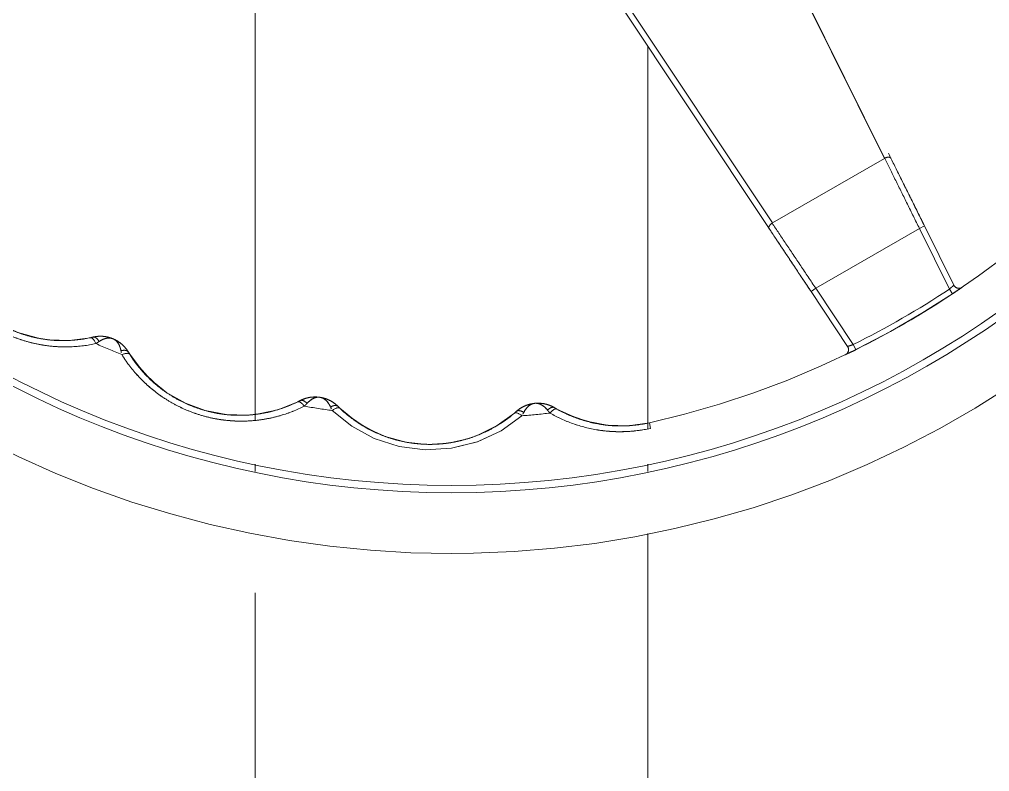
# Model space of a CAD drawing. Extents: x -181672 to 290600, y -29000 to 395522.
# Drawn here: x 1804.1 to 1923.5, y 37462 to 37554.6 of the extents above; entities that cross this region are included whole.
import ezdxf

# ---------------------------------------------------------------- set-up
doc = ezdxf.new("R2010")
doc.units = 0
doc.header["$LTSCALE"] = 10
doc.linetypes.add('XFM7Q20PCW-200K$0$ACAD_ISO03W100', pattern=[30, 12, -18])
doc.layers.add('XFM7Q20PCW-200K$0$PCW EQ (FUTURE)', color=252, linetype='XFM7Q20PCW-200K$0$ACAD_ISO03W100', lineweight=9)

# ---------------------------------------------------------------- blocks, each defined once
blk = doc.blocks.new('XFM7Q20PCW-200K$0$漢唐美光 8NHV4A-10FDA-NC150-M - 漢唐美光 8NHV4A-10FDA-NC150-M-V1107-CUB_L40')
for p, q in [((-441.48, -31.75), (-434.19, -28.13)), ((-433.13, -28.29), (-433.71, -28.68)), ((-433.71, -28.68), (-441.17, -32.37)), ((-441.48, -31.75), (-441.17, -32.37)), ((-433.8, -45.13), (-441.17, -32.37)), ((-449.82, -36.65), (-491.77, -57.46)), ((-491.75, -57.49), (-449.8, -36.68)), ((-441.85, -50.46), (-449.8, -36.68)), ((-426.87, -40.52), (-433.8, -45.13)), ((-426.87, -40.52), (-426.25, -40.21)), ((-433.41, -45.71), (-426.64, -41.21)), ((-433.8, -45.13), (-433.41, -45.71)), ((-441.85, -50.46), (-480.85, -76.38)), ((-441.17, -50.87), (-480.73, -77.17)), ((-417.24, -65.6), (-416.56, -65.45)), ((-416.56, -65.45), (-417.24, -65.6)), ((-463.62, -65.79), (-416.52, -65.79)), ((-412.17, -65.79), (-411.25, -65.79)), ((-403.63, -65.79), (-276.3, -65.79)), ((-418.94, -76.99), (-419.1, -77.26)), ((-418.94, -76.99), (-419.1, -77.26)), ((-419.62, -78.7), (-419.64, -79.69)), ((-418.65, -81.97), (-418.44, -82.2)), ((-418.1, -81.29), (-416.27, -83.85)), ((-416.27, -83.85), (-414.97, -86.6)), ((-415.79, -86.53), (-415.33, -87.79)), ((-414.91, -86.77), (-414.1, -89.94)), ((-416.16, -99.52), (-415.62, -98.27)), ((-419.04, -103.69), (-419.26, -103.91)), ((-419.04, -103.69), (-419.26, -103.91)), ((-420.41, -107.11), (-420.38, -106.13)), ((-420.11, -105.18), (-420.38, -106.13)), ((-419.97, -108.58), (-419.83, -108.86)), ((-417.54, -114.09), (-502.15, -114.09)), ((-418.33, -113.7), (-418.19, -115.04)), ((-411.25, -114.09), (-412.17, -114.09)), ((-276.3, -114.09), (-403.63, -114.09)), ((-421.86, -126.2), (-421.05, -125.13)), ((-425.68, -129.54), (-425.95, -129.7)), ((-427.09, -130.72), (-427.58, -131.58)), ((-427.85, -132.53), (-427.58, -131.58)), ((-427.79, -134.06), (-427.72, -134.36)), ((-427.79, -134.06), (-427.72, -134.36)), ((-427.45, -139.43), (-427.65, -140.76))]:
    blk.add_line(p, q)
at = {"flags": 128}
for points in [[(-651.15, -89.94), (-651.05, -84.94), (-650.75, -79.95), (-650.25, -74.98), (-649.55, -70.03), (-648.66, -65.11), (-647.57, -60.23), (-646.28, -55.4), (-644.8, -50.62), (-643.14, -45.91), (-641.28, -41.27), (-639.24, -36.7), (-637.02, -32.22), (-634.63, -27.83), (-632.06, -23.55), (-629.32, -19.36), (-626.41, -15.29), (-623.35, -11.34), (-620.12, -7.52), (-616.75, -3.83), (-613.24, -0.27), (-609.58, 3.14), (-605.79, 6.4), (-601.88, 9.51), (-597.84, 12.46), (-593.69, 15.24), (-589.43, 17.86), (-585.07, 20.3), (-580.61, 22.57), (-576.07, 24.66), (-571.44, 26.56), (-566.75, 28.28), (-561.99, 29.81), (-557.17, 31.15), (-552.3, 32.29), (-547.39, 33.24), (-542.45, 33.99), (-537.48, 34.54), (-532.5, 34.9), (-527.5, 35.05), (-522.5, 35), (-517.51, 34.76), (-512.53, 34.31), (-507.57, 33.67), (-502.64, 32.83), (-497.75, 31.79), (-492.9, 30.55), (-488.11, 29.13), (-483.38, 27.51), (-478.72, 25.71), (-474.13, 23.72), (-469.63, 21.55), (-465.21, 19.2), (-460.9, 16.67), (-456.69, 13.98), (-452.59, 11.12), (-448.6, 8.1), (-444.75, 4.92), (-441.02, 1.59), (-437.42, -1.89), (-433.97, -5.51), (-430.67, -9.26), (-427.52, -13.15), (-424.53, -17.15), (-421.7, -21.27), (-419.04, -25.51), (-416.55, -29.84), (-414.23, -34.27), (-412.09, -38.79), (-410.14, -43.39), (-408.37, -48.07), (-406.79, -52.81), (-405.4, -57.62), (-404.21, -62.47), (-403.2, -67.37), (-402.4, -72.3), (-401.79, -77.27), (-401.39, -82.25), (-401.18, -87.24), (-401.15, -89.94)], [(-417.24, -65.6), (-418.3, -61.26), (-419.53, -56.97), (-420.94, -52.74), (-422.51, -48.56), (-424.25, -44.45), (-426.15, -40.41), (-428.21, -36.45), (-430.43, -32.58), (-432.8, -28.79), (-435.32, -25.11), (-437.98, -21.53), (-440.79, -18.06), (-443.73, -14.7), (-446.81, -11.47), (-450.01, -8.36), (-450.61, -7.8)], [(-433.92, -27.11), (-433.86, -27.23), (-433.82, -27.36), (-433.8, -27.49), (-433.81, -27.63), (-433.85, -27.76), (-433.91, -27.89), (-433.98, -27.97), (-434.08, -28.07)], [(-433.13, -28.29), (-430.74, -32.06), (-428.5, -35.92), (-426.42, -39.87), (-426.25, -40.21)], [(-426.64, -41.21), (-426.52, -41.15), (-426.39, -41.11), (-426.25, -41.09), (-426.11, -41.11), (-425.98, -41.15), (-425.86, -41.21), (-425.78, -41.27), (-425.68, -41.38), (-425.62, -41.49)], [(-417.24, -65.6), (-416.88, -68.16), (-416.94, -70.78), (-417.43, -73.33), (-418.31, -75.76), (-418.94, -76.99)], [(-417.24, -65.6), (-416.88, -68.21), (-416.95, -70.81), (-417.16, -72.22)], [(-418.94, -76.99), (-417.84, -74.61), (-417.16, -72.22)], [(-418.44, -82.2), (-416.9, -84.33), (-415.79, -86.53)], [(-414.1, -89.94), (-414.91, -86.76), (-416.27, -83.85), (-418.1, -81.29)], [(-415.33, -87.79), (-414.75, -90.37), (-414.59, -92.99), (-414.87, -95.56), (-415.56, -98.1), (-416.64, -100.44), (-418.09, -102.6), (-419.04, -103.69)], [(-401.15, -89.94), (-401.25, -94.94), (-401.55, -99.93), (-402.05, -104.91), (-402.75, -109.86), (-403.64, -114.78), (-404.73, -119.66), (-406.02, -124.49), (-407.49, -129.26), (-409.16, -133.98), (-411.02, -138.62), (-413.06, -143.19), (-415.27, -147.67), (-417.67, -152.05), (-420.24, -156.34), (-422.98, -160.52), (-425.89, -164.59), (-428.95, -168.54), (-432.17, -172.37), (-435.54, -176.06), (-439.06, -179.61), (-442.72, -183.02), (-446.51, -186.29), (-450.42, -189.39), (-454.46, -192.34), (-458.61, -195.13), (-462.87, -197.74), (-467.23, -200.19), (-471.69, -202.46), (-476.23, -204.54), (-480.85, -206.45), (-485.55, -208.17), (-490.31, -209.7), (-495.13, -211.03), (-499.99, -212.18), (-504.9, -213.12), (-509.85, -213.88), (-514.82, -214.43), (-519.8, -214.78), (-524.8, -214.94), (-529.8, -214.89), (-534.79, -214.64), (-539.77, -214.2), (-544.73, -213.55), (-549.66, -212.71), (-554.55, -211.67), (-559.39, -210.44), (-564.19, -209.02), (-568.92, -207.4), (-573.58, -205.6), (-578.17, -203.61), (-582.67, -201.43), (-587.08, -199.09), (-591.4, -196.56), (-595.61, -193.87), (-599.71, -191.01), (-603.69, -187.98), (-607.55, -184.8), (-611.28, -181.47), (-614.87, -177.99), (-618.32, -174.38), (-621.63, -170.62), (-624.78, -166.74), (-627.77, -162.73), (-630.6, -158.61), (-633.26, -154.38), (-635.75, -150.05), (-638.07, -145.62), (-640.2, -141.1), (-642.16, -136.49), (-643.93, -131.82), (-645.51, -127.07), (-646.9, -122.27), (-648.09, -117.42), (-649.09, -112.52), (-649.9, -107.58), (-650.5, -102.62), (-650.91, -97.64), (-651.12, -92.64), (-651.15, -89.94)], [(-418.76, -104.62), (-416.82, -102.22), (-415.31, -99.45), (-414.32, -96.4), (-413.9, -93.18), (-414.1, -89.94)], [(-419.04, -103.69), (-417.38, -101.64), (-416.16, -99.52)], [(-419.83, -108.86), (-418.86, -111.3), (-418.33, -113.7)], [(-418.19, -115.04), (-418.26, -117.69), (-418.75, -120.27), (-419.65, -122.69), (-420.94, -124.98), (-422.56, -126.99), (-424.5, -128.72), (-425.68, -129.54)], [(-425.68, -129.54), (-423.58, -127.97), (-421.86, -126.2)], [(-427.72, -134.36), (-427.38, -136.97), (-427.45, -139.43)], [(-427.65, -140.76), (-428.36, -143.31), (-429.47, -145.69), (-430.93, -147.82), (-432.75, -149.72), (-434.81, -151.27), (-437.12, -152.47), (-438.47, -152.98)]]:
    blk.add_lwpolyline(points, dxfattribs=at)
blk.add_circle((-526.15, -89.94), 379.98)
for centre, radius, start, end in [((-526.15, -89.94), 117.51, 0, 180), ((-526.15, -89.94), 116.61, 0, 180), ((-434.5, -27.51), 0.7, 296.3873, 34.2654), ((-526.15, -89.94), 111.6, 26.4637, 33.5363), ((-526.15, -89.94), 110.9, 26.4637, 33.5363), ((-426.25, -41.79), 0.7, 25.7341, 123.6127), ((-526.15, -89.94), 108.39, 4.5796, 6.4204), ((-526.15, -89.94), 117.51, 180, 0), ((-526.15, -89.94), 116.61, 180, 0), ((-526.15, -89.94), 108.39, 350.3796, 352.2204), ((-526.15, -89.94), 108.39, 336.1796, 338.0204)]:
    blk.add_arc(centre, radius, start, end)
for centre, major_axis, ratio, start_param, end_param in [((-449.51, -36.52), (-0.311, 0.627), 0.481025, 0, 1.601158), ((-441.56, -50.29), (-0.388, 0.583), 0.481025, 1.540435, 3.141593), ((-417.64, -77.73), (-1.3, 0.74), 0.34988, 0, 1.122252), ((-417.3, -81.22), (1.14, 0.98), 0.34988, 2.01934, 3.141593), ((-417.96, -104.72), (-1.08, 1.04), 0.34988, 0, 1.122252), ((-418.49, -108.19), (1.34, 0.67), 0.34988, 2.01934, 3.141593), ((-424.89, -130.81), (-0.79, 1.27), 0.34988, 0, 1.122252), ((-426.25, -134.04), (1.47, 0.32), 0.34988, 2.01934, 3.141593)]:
    blk.add_ellipse(centre, major_axis=major_axis, ratio=ratio, start_param=start_param, end_param=end_param)
for points, knots in [([(-433.13, -28.29), (-433.27, -28.08), (-433.47, -27.78), (-433.69, -27.45), (-433.86, -27.2), (-433.92, -27.11), (-433.92, -27.11)], [-1, -1, -1, -1, -0.666667, -0.5, -0.333333, 0, 0, 0, 0]), ([(-441.17, -32.37), (-442.17, -32.87), (-444.18, -33.86), (-447.1, -35.3), (-448.93, -36.21), (-449.8, -36.64)], [-1, -1, -1, -1, -0.6666667, -0.3333333, -0.0025822, -0.0025822, -0.0025822, -0.0025822]), ([(-426.25, -40.21), (-426.13, -40.44), (-425.97, -40.76), (-425.8, -41.12), (-425.67, -41.39), (-425.62, -41.49), (-425.62, -41.49)], [-1, -1, -1, -1, -0.666667, -0.5, -0.333333, 0, 0, 0, 0]), ([(-417.24, -65.6), (-417.02, -66.6), (-416.83, -68.1), (-416.86, -70.1), (-417.08, -72.08), (-417.69, -74.45), (-418.48, -76.18), (-418.94, -76.99)], [-1, -1, -1, -1, -0.75, -0.625, -0.5, -0.25, 0, 0, 0, 0]), ([(-418.44, -77.82), (-417.93, -76.94), (-417.06, -75.04), (-416.39, -72.47), (-416.15, -70.32), (-416.12, -68.15), (-416.32, -66.53), (-416.56, -65.45)], [-1, -1, -1, -1, -0.75, -0.5, -0.375, -0.25, 0, 0, 0, 0]), ([(-419.04, -103.69), (-418.4, -103.02), (-417.5, -101.9), (-416.5, -100.23), (-415.86, -98.91), (-415.34, -97.52), (-414.94, -96.06), (-414.69, -94.57), (-414.57, -93.06), (-414.6, -91.55), (-414.77, -90.04), (-415.08, -88.57), (-415.97, -85.72), (-417.23, -83.62), (-418.44, -82.2)], [-1, -1, -1, -1, -0.875, -0.8125, -0.75, -0.6875, -0.625, -0.5625, -0.5, -0.4375, -0.375, -0.3125, -0.25, 0, 0, 0, 0]), ([(-418.44, -82.2), (-417.84, -82.91), (-417, -84.07), (-416.09, -85.79), (-415.53, -87.15), (-415.09, -88.57), (-414.78, -90.04), (-414.6, -91.55), (-414.57, -93.06), (-414.69, -94.57), (-414.94, -96.06), (-415.33, -97.51), (-416.38, -100.31), (-417.75, -102.34), (-419.04, -103.69)], [-1, -1, -1, -1, -0.875, -0.8125, -0.75, -0.6875, -0.625, -0.5625, -0.5, -0.4375, -0.375, -0.3125, -0.25, 0, 0, 0, 0]), ([(-425.64, -130.51), (-424.77, -129.97), (-423.1, -128.72), (-421.29, -126.77), (-420.06, -125), (-419.26, -123.58), (-418.6, -122.08), (-418.07, -120.53), (-417.71, -118.93), (-417.49, -117.3), (-417.42, -115.67), (-417.51, -114.06), (-417.75, -112.48), (-418.25, -110.42), (-418.83, -108.97), (-419.28, -108.06)], [-1, -1, -1, -1, -0.875, -0.75, -0.6875, -0.625, -0.5625, -0.5, -0.4375, -0.375, -0.3125, -0.25, -0.1875, -0.125, 0, 0, 0, 0]), ([(-425.68, -129.54), (-424.9, -129.05), (-423.75, -128.19), (-422.37, -126.82), (-421.43, -125.69), (-420.58, -124.47), (-419.84, -123.15), (-419.23, -121.77), (-418.75, -120.34), (-418.4, -118.86), (-418.2, -117.36), (-418.14, -115.86), (-418.3, -112.88), (-419, -110.53), (-419.83, -108.86)], [-1, -1, -1, -1, -0.875, -0.8125, -0.75, -0.6875, -0.625, -0.5625, -0.5, -0.4375, -0.375, -0.3125, -0.25, 0, 0, 0, 0]), ([(-419.83, -108.86), (-419.42, -109.69), (-418.9, -111.03), (-418.44, -112.92), (-418.22, -114.37), (-418.14, -115.86), (-418.2, -117.36), (-418.4, -118.86), (-418.75, -120.34), (-419.23, -121.77), (-419.84, -123.16), (-420.58, -124.46), (-422.28, -126.92), (-424.1, -128.55), (-425.68, -129.54)], [-1, -1, -1, -1, -0.875, -0.8125, -0.75, -0.6875, -0.625, -0.5625, -0.5, -0.4375, -0.375, -0.3125, -0.25, 0, 0, 0, 0]), ([(-421, -126.31), (-421.32, -126.73), (-422.01, -127.55), (-423.52, -129.04), (-424.77, -129.98), (-425.64, -130.51)], [-0.25, -0.25, -0.25, -0.25, -0.1875, -0.125, 0, 0, 0, 0]), ([(-438.66, -153.93), (-437.68, -153.62), (-435.76, -152.82), (-433.53, -151.37), (-431.9, -149.95), (-430.78, -148.77), (-429.77, -147.48), (-428.88, -146.1), (-428.13, -144.65), (-427.52, -143.12), (-427.06, -141.56), (-426.75, -139.97), (-426.59, -138.38), (-426.57, -136.27), (-426.77, -134.71), (-426.99, -133.72)], [-1, -1, -1, -1, -0.875, -0.75, -0.6875, -0.625, -0.5625, -0.5, -0.4375, -0.375, -0.3125, -0.25, -0.1875, -0.125, 0, 0, 0, 0]), ([(-438.47, -152.98), (-437.58, -152.69), (-436.26, -152.14), (-434.59, -151.15), (-433.39, -150.29), (-432.27, -149.31), (-431.24, -148.22), (-430.3, -147.03), (-429.48, -145.75), (-428.79, -144.41), (-428.22, -143), (-427.8, -141.56), (-427.22, -138.63), (-427.33, -136.19), (-427.72, -134.36)], [-1, -1, -1, -1, -0.875, -0.8125, -0.75, -0.6875, -0.625, -0.5625, -0.5, -0.4375, -0.375, -0.3125, -0.25, 0, 0, 0, 0]), ([(-427.72, -134.36), (-427.52, -135.27), (-427.35, -136.69), (-427.36, -138.64), (-427.51, -140.1), (-427.8, -141.56), (-428.23, -143), (-428.79, -144.41), (-429.48, -145.75), (-430.3, -147.03), (-431.24, -148.22), (-432.27, -149.31), (-434.52, -151.27), (-436.69, -152.41), (-438.47, -152.98)], [-1, -1, -1, -1, -0.875, -0.8125, -0.75, -0.6875, -0.625, -0.5625, -0.5, -0.4375, -0.375, -0.3125, -0.25, 0, 0, 0, 0]), ([(-427.54, -143.12), (-427.72, -143.63), (-428.12, -144.62), (-428.61, -145.57), (-428.86, -146.03)], [-0.625, -0.625, -0.625, -0.625, -0.5625, -0.5028346, -0.5028346, -0.5028346, -0.5028346])]:
    blk.add_open_spline(points, degree=3, knots=knots)
for points in [[(-434.19, -28.13), (-434.19, -28.13), (-434.07, -28.26), (-433.84, -28.53), (-433.71, -28.68)], [(-450.43, -36.19), (-449.52, -35.74), (-447.61, -34.79), (-444.59, -33.29), (-442.51, -32.26), (-441.48, -31.75)], [(-441.48, -31.75), (-442.44, -32.23), (-444.38, -33.19), (-447.2, -34.59), (-448.97, -35.47), (-449.82, -35.89)], [(-426.87, -40.52), (-426.81, -40.71), (-426.69, -41.05), (-426.64, -41.21), (-426.64, -41.21)], [(-441.83, -50.49), (-441.01, -49.95), (-439.31, -48.81), (-436.59, -46.99), (-434.73, -45.75), (-433.8, -45.13)], [(-433.41, -45.71), (-434.38, -46.35), (-436.31, -47.64), (-439.12, -49.51), (-440.89, -50.68), (-441.74, -51.24)], [(-441.17, -50.87), (-440.38, -50.35), (-438.73, -49.25), (-436.11, -47.51), (-434.31, -46.31), (-433.41, -45.71)], [(-418.94, -76.99), (-418.48, -76.18), (-417.69, -74.45), (-416.96, -71.6), (-416.77, -68.6), (-417.02, -66.59), (-417.24, -65.6)], [(-416.47, -65.89), (-416.29, -66.81), (-416.18, -67.75), (-416.16, -68.69)], [(-416.16, -68.69), (-416.12, -69.78), (-416.19, -70.86), (-416.36, -71.92)], [(-416.36, -71.92), (-416.53, -72.98), (-416.79, -74.01), (-417.14, -75)], [(-417.14, -75), (-417.49, -75.99), (-417.93, -76.93), (-418.44, -77.82)], [(-419.64, -79.69), (-419.68, -79.28), (-419.64, -78.44), (-419.32, -77.64), (-419.1, -77.26)], [(-419.1, -77.26), (-419.21, -77.45), (-419.4, -77.84), (-419.58, -78.45), (-419.67, -79.07), (-419.66, -79.48), (-419.64, -79.69)], [(-418.81, -78.14), (-418.95, -77.98), (-419.18, -77.64), (-419.16, -77.36), (-419.1, -77.26)], [(-418.94, -76.99), (-418.97, -77.04), (-419.02, -77.13), (-419.07, -77.22), (-419.1, -77.26)], [(-419.64, -79.69), (-419.67, -79.43), (-419.55, -78.91), (-419.11, -78.39), (-418.81, -78.14)], [(-418.81, -78.14), (-418.96, -78.26), (-419.22, -78.51), (-419.49, -78.9), (-419.64, -79.3), (-419.65, -79.56), (-419.64, -79.69)], [(-418.81, -78.14), (-418.75, -78.09), (-418.63, -77.99), (-418.5, -77.88), (-418.44, -77.82)], [(-419.64, -79.69), (-419.62, -79.94), (-419.41, -80.44), (-418.87, -80.86), (-418.53, -81.05)], [(-418.53, -81.05), (-418.7, -80.96), (-419, -80.76), (-419.34, -80.43), (-419.56, -80.07), (-419.63, -79.82), (-419.64, -79.69)], [(-418.65, -81.97), (-418.79, -81.8), (-419.05, -81.46), (-419.35, -80.89), (-419.55, -80.3), (-419.62, -79.89), (-419.64, -79.69)], [(-419.64, -79.69), (-419.6, -80.1), (-419.4, -80.91), (-418.94, -81.64), (-418.65, -81.97)], [(-418.53, -81.05), (-418.64, -81.23), (-418.79, -81.61), (-418.72, -81.88), (-418.65, -81.97)], [(-418.53, -81.05), (-418.46, -81.09), (-418.39, -81.13), (-418.32, -81.17)], [(-418.32, -81.17), (-418.39, -81.13), (-418.46, -81.09), (-418.53, -81.05)], [(-418.65, -81.97), (-418.61, -82), (-418.55, -82.08), (-418.48, -82.16), (-418.44, -82.2)], [(-419.26, -103.91), (-419.22, -103.87), (-419.15, -103.8), (-419.08, -103.73), (-419.04, -103.69)], [(-419.26, -103.91), (-419.41, -104.06), (-419.69, -104.4), (-420.02, -104.94), (-420.26, -105.52), (-420.35, -105.93), (-420.38, -106.13)], [(-420.38, -106.13), (-420.32, -105.72), (-420.07, -104.92), (-419.57, -104.22), (-419.26, -103.91)], [(-419.19, -104.83), (-419.37, -104.91), (-419.68, -105.09), (-420.04, -105.4), (-420.28, -105.75), (-420.36, -106), (-420.38, -106.13)], [(-420.38, -106.13), (-420.34, -105.87), (-420.1, -105.39), (-419.55, -105), (-419.19, -104.83)], [(-419.26, -103.91), (-419.34, -103.99), (-419.43, -104.25), (-419.29, -104.64), (-419.19, -104.83)], [(-418.98, -104.73), (-419.05, -104.76), (-419.12, -104.8), (-419.19, -104.83)], [(-419.19, -104.83), (-419.12, -104.8), (-419.05, -104.76), (-418.98, -104.73)], [(-420.38, -106.13), (-420.44, -106.54), (-420.44, -107.37), (-420.18, -108.19), (-419.97, -108.58)], [(-419.97, -108.58), (-420.08, -108.39), (-420.24, -107.99), (-420.39, -107.37), (-420.44, -106.74), (-420.41, -106.33), (-420.38, -106.13)], [(-420.38, -106.13), (-420.42, -106.38), (-420.34, -106.92), (-419.92, -107.46), (-419.64, -107.72)], [(-419.64, -107.72), (-419.78, -107.59), (-420.02, -107.33), (-420.27, -106.92), (-420.4, -106.52), (-420.4, -106.26), (-420.38, -106.13)], [(-419.64, -107.72), (-419.79, -107.87), (-420.03, -108.2), (-420.03, -108.48), (-419.97, -108.58)], [(-419.97, -108.58), (-419.95, -108.63), (-419.9, -108.72), (-419.86, -108.81), (-419.83, -108.86)], [(-419.28, -108.06), (-419.34, -108), (-419.46, -107.88), (-419.58, -107.78), (-419.64, -107.72)], [(-419.28, -108.06), (-418.82, -108.97), (-418.44, -109.94), (-418.15, -110.95)], [(-418.15, -110.95), (-417.85, -111.95), (-417.64, -113), (-417.54, -114.07)], [(-417.54, -114.07), (-417.48, -114.6), (-417.42, -115.68), (-417.46, -116.76), (-417.51, -117.3)], [(-417.51, -117.3), (-417.56, -117.84), (-417.7, -118.93), (-417.95, -119.99), (-418.1, -120.52)], [(-418.1, -120.52), (-418.25, -121.04), (-418.6, -122.08), (-419.04, -123.08), (-419.29, -123.56)], [(-419.29, -123.56), (-419.53, -124.05), (-420.06, -125), (-420.67, -125.88), (-421, -126.31)], [(-425.95, -129.7), (-426.14, -129.82), (-426.49, -130.07), (-426.94, -130.52), (-427.31, -131.02), (-427.5, -131.39), (-427.58, -131.58)], [(-427.58, -131.58), (-427.42, -131.2), (-426.98, -130.49), (-426.33, -129.93), (-425.95, -129.7)], [(-425.95, -129.7), (-426.05, -129.76), (-426.2, -130), (-426.17, -130.41), (-426.11, -130.61)], [(-425.95, -129.7), (-425.91, -129.68), (-425.82, -129.63), (-425.73, -129.57), (-425.68, -129.54)], [(-427.58, -131.58), (-427.48, -131.34), (-427.13, -130.93), (-426.5, -130.69), (-426.11, -130.61)], [(-426.11, -130.61), (-426.3, -130.65), (-426.65, -130.75), (-427.07, -130.96), (-427.39, -131.24), (-427.53, -131.46), (-427.58, -131.58)], [(-426.11, -130.61), (-426.04, -130.6), (-425.96, -130.58), (-425.88, -130.56)], [(-425.88, -130.56), (-425.96, -130.58), (-426.04, -130.6), (-426.11, -130.61)], [(-427.58, -131.58), (-427.74, -131.96), (-427.95, -132.77), (-427.89, -133.63), (-427.79, -134.06)], [(-427.79, -134.06), (-427.84, -133.84), (-427.91, -133.41), (-427.9, -132.78), (-427.79, -132.16), (-427.66, -131.77), (-427.58, -131.58)], [(-427.58, -131.58), (-427.68, -131.82), (-427.73, -132.35), (-427.47, -132.98), (-427.25, -133.31)], [(-427.25, -133.31), (-427.36, -133.15), (-427.53, -132.83), (-427.67, -132.38), (-427.69, -131.95), (-427.63, -131.7), (-427.58, -131.58)], [(-427.79, -134.06), (-427.82, -133.95), (-427.75, -133.68), (-427.44, -133.41), (-427.25, -133.31)], [(-426.99, -133.72), (-427.04, -133.65), (-427.12, -133.51), (-427.21, -133.37), (-427.25, -133.31)], [(-427.72, -134.36), (-427.73, -134.31), (-427.76, -134.21), (-427.78, -134.11), (-427.79, -134.06)], [(-426.99, -133.72), (-426.77, -134.72), (-426.64, -135.75), (-426.6, -136.8)], [(-426.6, -136.8), (-426.56, -137.85), (-426.61, -138.91), (-426.77, -139.97)], [(-426.77, -139.97), (-426.85, -140.5), (-427.06, -141.56), (-427.36, -142.6), (-427.54, -143.12)]]:
    blk.add_open_spline(points, degree=3)
blk = doc.blocks.new('XFM7Q20PCW-200K')
at = {"layer": 'XFM7Q20PCW-200K$0$PCW EQ (FUTURE)', "rotation": 270}
blk.add_blockref('XFM7Q20PCW-200K$0$漢唐美光 8NHV4A-10FDA-NC150-M - 漢唐美光 8NHV4A-10FDA-NC150-M-V1107-CUB_L40', (1947.22, 37087.72), dxfattribs=at)

msp = doc.modelspace()

# ---------------------------------------------------------------- block references
msp.add_blockref('XFM7Q20PCW-200K', (0, 0))

doc.saveas('drawing.dxf')
